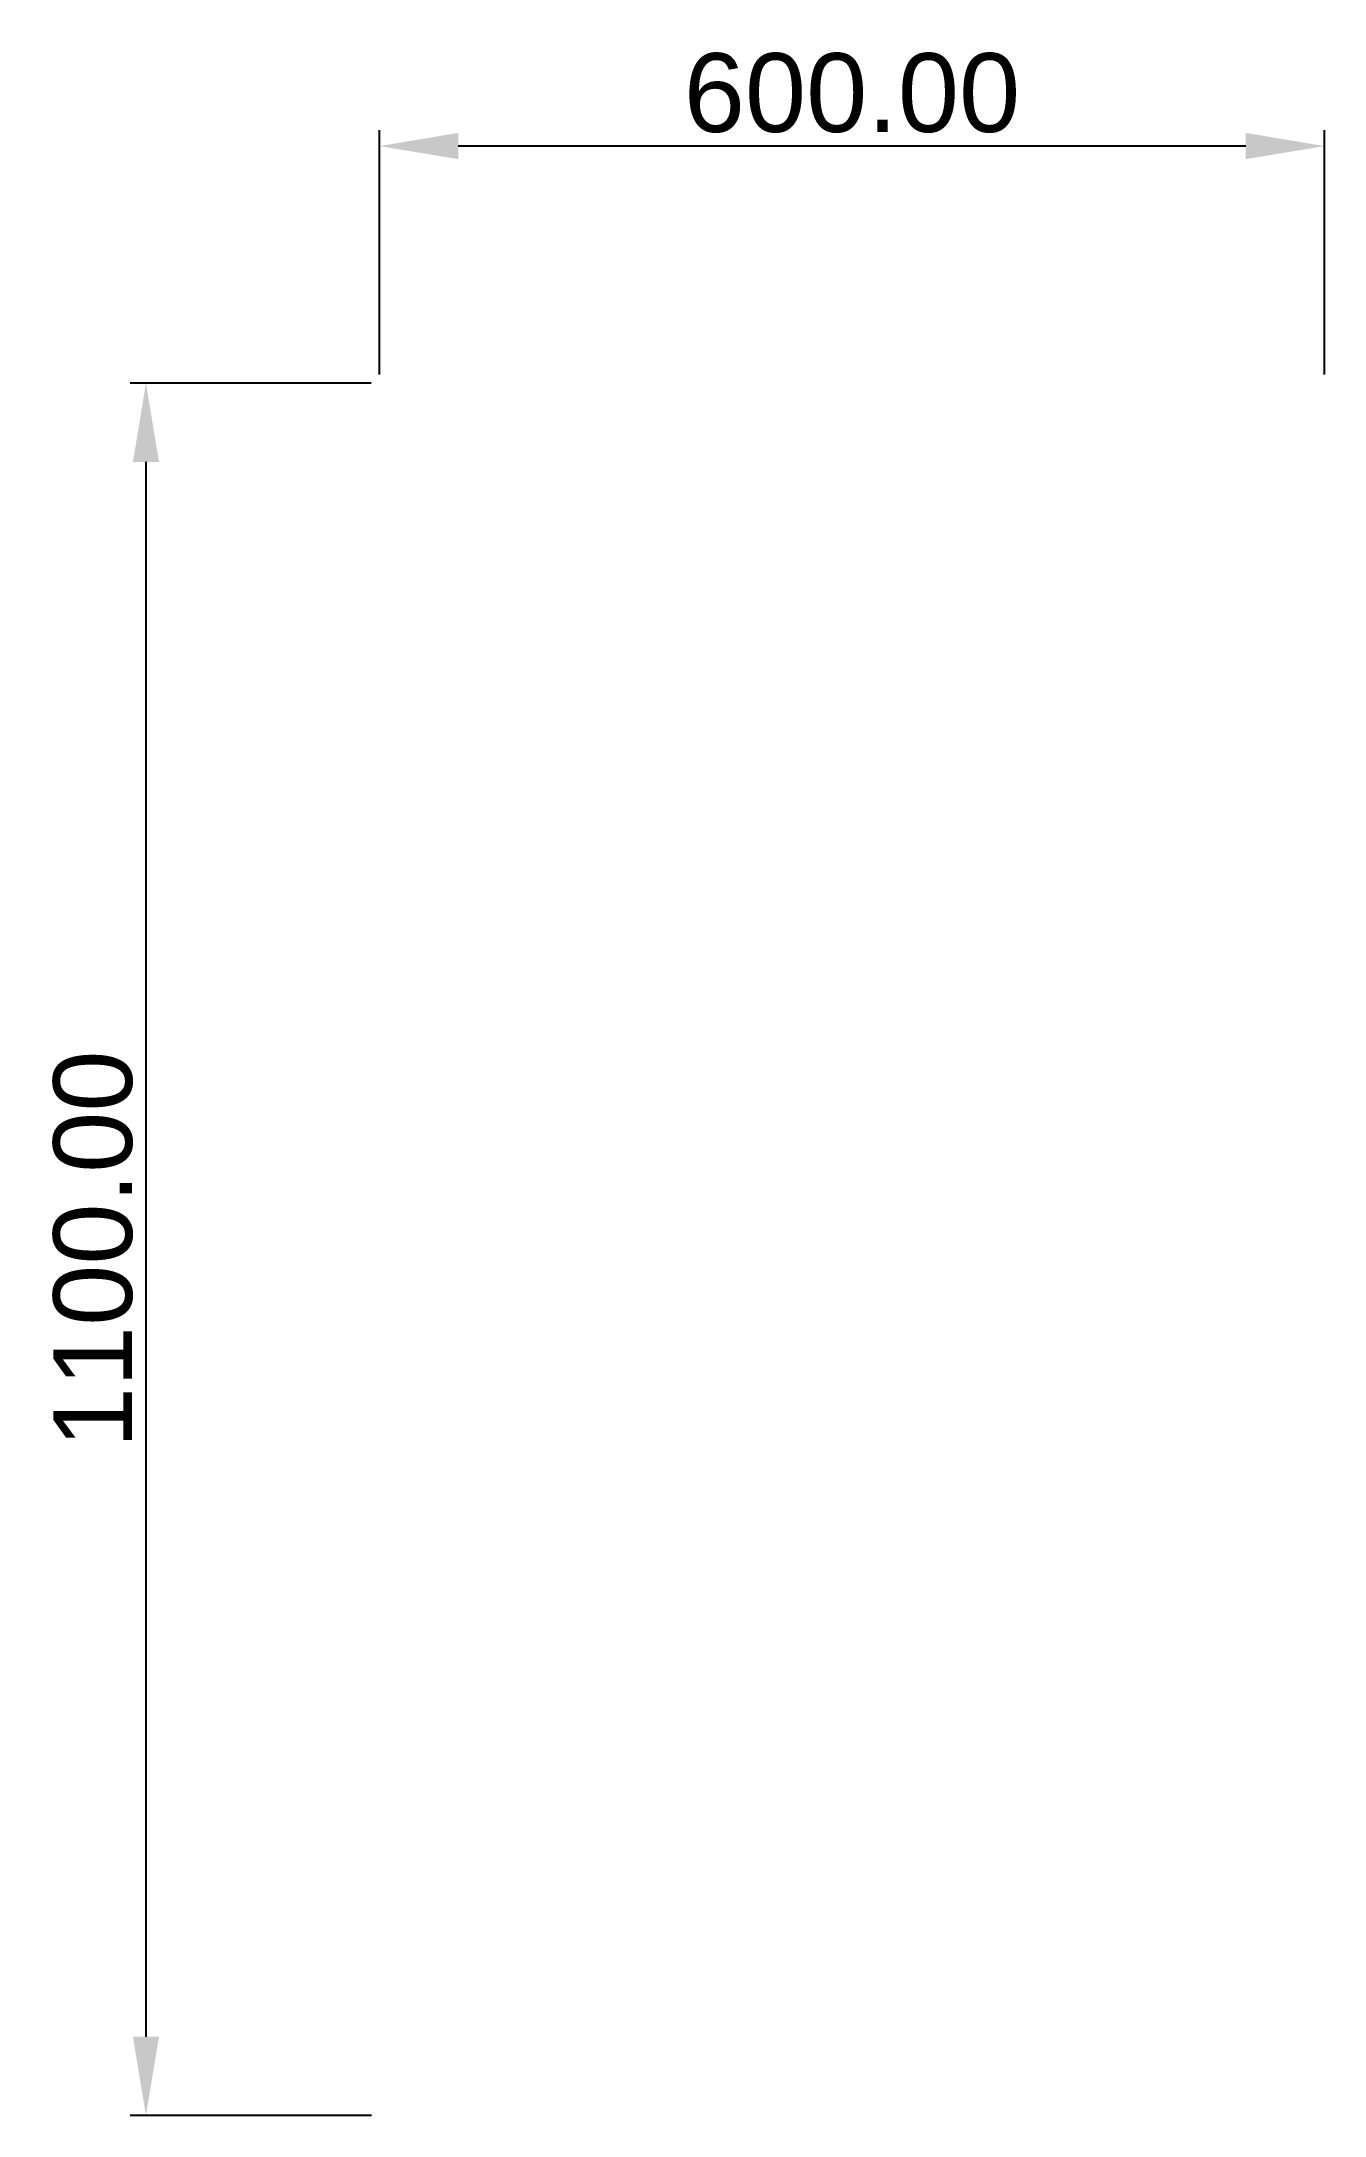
# Model space of a CAD drawing. Header units: millimetres. Extents: x 37 to 852, y 53 to 1370.
import ezdxf

# ---------------------------------------------------------------- set-up
doc = ezdxf.new("R2010")
doc.units = ezdxf.units.MM
doc.layers.add('Default', color=7, linetype='Continuous')
doc.styles.add('Arial Regular', font='arial.ttf')
doc.dimstyles.new('Template Millimeter Small', dxfattribs={"dimscale": 10, "dimtxt": 5, "dimasz": 5, "dimexe": 1, "dimexo": 0.5, "dimgap": 0.8, "dimtad": 1, "dimtoh": 1, "dimzin": 1, "dimdsep": 46, "dimtxsty": 'Arial Regular', "dimcen": 2.5, "dimadec": 1, "dimazin": 1, "dimtfac": 1, "dimtdec": 4, "dimtix": 1, "dimtofl": 0, "dimtmove": 1, "dimatfit": 3, "dimldrblk": 'OPEN90', "dimfxl": 1, "dimtolj": 1, "dimtzin": 1, "dimarcsym": 0})

# ---------------------------------------------------------------- blocks, each defined once
blk = doc.blocks.new('*D6')
at = {"layer": 'Default', "color": 0, "lineweight": -2, "transparency": 16777216}
for p, q in [((251.5, 1158.2), (251.5, 1313.2)), ((801.5, 1303.2), (301.5, 1303.2)), ((851.5, 1158.2), (851.5, 1313.2))]:
    blk.add_line(p, q, dxfattribs=at)
at = {"layer": 'Default', "color": 0, "transparency": 16777216}
for points in [[(301.5, 1311.6), (301.5, 1294.9), (251.5, 1303.2)], [(801.5, 1311.6), (801.5, 1294.9), (851.5, 1303.2)]]:
    blk.add_solid(points, dxfattribs=at)
at = {"layer": 'Defpoints', "color": 0, "transparency": 16777216}
for p in [(251.5, 1303.2), (251.5, 1153.2), (851.5, 1153.2)]:
    blk.add_point(p, dxfattribs=at)
at = {"layer": 'Default', "color": 0, "transparency": 16777216, "insert": (551.5, 1336.8), "char_height": 50, "attachment_point": 5, "style": 'Arial Regular'}
blk.add_mtext('\\A1;600.00', dxfattribs=at)
blk = doc.blocks.new('*D5')
at = {"layer": 'Default', "color": 0, "lineweight": -2, "transparency": 16777216}
for p, q in [((246.1, 1152.7), (93.2, 1152.7)), ((103.2, 1102.7), (103.2, 103.3)), ((246.5, 53.3), (93.2, 53.3))]:
    blk.add_line(p, q, dxfattribs=at)
at = {"layer": 'Default', "color": 0, "transparency": 16777216}
for points in [[(94.9, 1102.7), (111.5, 1102.7), (103.2, 1152.7)], [(94.9, 103.3), (111.5, 103.3), (103.2, 53.3)]]:
    blk.add_solid(points, dxfattribs=at)
at = {"layer": 'Defpoints', "color": 0, "transparency": 16777216}
for p in [(251.1, 1152.7), (103.2, 53.3), (251.5, 53.3, -33.3)]:
    blk.add_point(p, dxfattribs=at)
at = {"layer": 'Default', "color": 0, "transparency": 16777216, "insert": (69.7, 603), "char_height": 50, "attachment_point": 5, "rotation": 90, "style": 'Arial Regular'}
blk.add_mtext('\\A1;1100.00', dxfattribs=at)

msp = doc.modelspace()

# ---------------------------------------------------------------- dimensions: what is measured, and where the dimension line sits
at = {"layer": 'Default'}
dim = msp.add_linear_dim(base=(251.536, 1303.249, -68.314), p1=(851.536, 1153.249, -68.314), p2=(251.536, 1153.249, -68.314), dimstyle='Template Millimeter Small', override={"dimscale": 10, "dimtxt": 5, "dimasz": 5, "dimexe": 1, "dimexo": 0.5, "dimgap": 0.8, "dimtad": 1, "dimtih": 0, "dimtoh": 0, "dimdec": 2, "dimzin": 1, "dimtxsty": 'Arial Regular', "dimsah": 0, "dimcen": 2.5, "dimadec": 1, "dimazin": 1, "dimtix": 0, "dimtmove": 0, "dimtzin": 1}, dxfattribs=at)
dim.commit()
dim.dimension.update_dxf_attribs({"geometry": '*D6', "text_midpoint": (551.536, 1336.778, -68.314)})
dim = msp.add_linear_dim(base=(103.187, 53.269, -35), p1=(251.086, 1152.707, -35), p2=(251.536, 53.269, -68.314), angle=90, text='1100.00', dimstyle='Template Millimeter Small', override={"dimtoh": 0, "dimtix": 0, "dimtmove": 0}, dxfattribs=at)
dim.commit()
dim.dimension.update_dxf_attribs({"geometry": '*D5', "text_midpoint": (69.658, 602.988, -35)})

doc.saveas('drawing.dxf')
